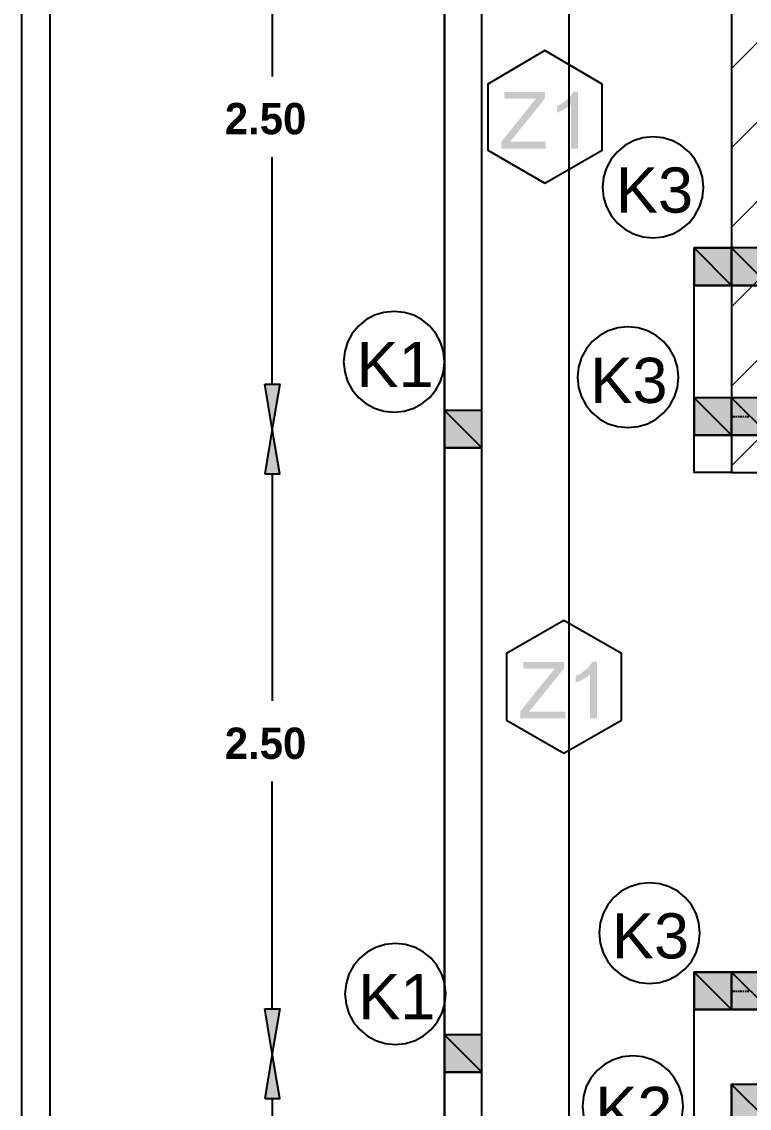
# Model space of a CAD drawing. Header units: metres. Extents: x 2.9 to 42.8, y 1.7 to 28.7.
# Drawn here: x 2.939 to 5.853, y 10.83 to 15.181 of the extents above; entities that cross this region are included whole.
import ezdxf

# ---------------------------------------------------------------- set-up
doc = ezdxf.new("R2010")
doc.units = ezdxf.units.M
for name, color, linetype in [('AMARILLO', 2, 'Continuous'), ('MAGENTA', 6, 'Continuous'), ('NEGRO', 7, 'Continuous'), ('RELLENO_MAGENTA', 6, 'Continuous'), ('RELLENO_NEGRO', 7, 'Continuous'), ('RELLENO_ROJO', 1, 'Continuous'), ('ROJO', 1, 'Continuous'), ('TEXTO', 7, 'Continuous')]:
    doc.layers.add(name, color=color, linetype=linetype)
doc.layers.add('RGB_000_184_184', color=7, linetype='Continuous', true_color=0x00b8b8)
doc.layers.add('RGB_147_149_152', color=7, linetype='Continuous', true_color=0x939598)
doc.styles.add('ArialMT', font='arial.ttf')
doc.styles.add('CityBlueprint', font='cityb___.ttf')

msp = doc.modelspace()

# ---------------------------------------------------------------- hatches: boundary and pattern name
at = {"layer": 'RELLENO_MAGENTA'}
h = msp.add_hatch(color=256, dxfattribs=at)
h.dxf.hatch_style = 1
h.paths.add_polyline_path([(5.782, 14.2752), (5.6321, 14.2752), (5.782, 14.1252), (5.782, 14.2752)])
h.paths.add_polyline_path([(5.6321, 14.2752), (5.782, 14.1252), (5.6321, 14.1252), (5.6321, 14.2752)])
h = msp.add_hatch(color=256, dxfattribs=at)
h.dxf.hatch_style = 1
h.paths.add_polyline_path([(5.932, 14.2752), (5.782, 14.2752), (5.932, 14.1252), (5.932, 14.2752)])
h.paths.add_polyline_path([(5.782, 14.2752), (5.932, 14.1252), (5.782, 14.1252), (5.782, 14.2752)])
h = msp.add_hatch(color=256, dxfattribs=at)
h.dxf.hatch_style = 1
h.paths.add_polyline_path([(5.782, 13.6754), (5.6321, 13.6754), (5.782, 13.5255), (5.782, 13.6754)])
h.paths.add_polyline_path([(5.6321, 13.6754), (5.782, 13.5255), (5.6321, 13.5255), (5.6321, 13.6754)])
h = msp.add_hatch(color=256, dxfattribs=at)
h.dxf.hatch_style = 1
h.paths.add_polyline_path([(5.932, 13.6754), (5.782, 13.6754), (5.932, 13.5255), (5.932, 13.6754)])
h.paths.add_polyline_path([(5.782, 13.6754), (5.932, 13.5255), (5.782, 13.5255), (5.782, 13.6754)])
h = msp.add_hatch(color=256, dxfattribs=at)
h.dxf.hatch_style = 1
h.paths.add_polyline_path([(4.7819, 13.6243), (4.632, 13.6243), (4.7819, 13.4743), (4.7819, 13.6243)])
h.paths.add_polyline_path([(4.632, 13.6243), (4.7819, 13.4743), (4.632, 13.4743), (4.632, 13.6243)])
h = msp.add_hatch(color=256, dxfattribs=at)
h.dxf.hatch_style = 1
h.paths.add_polyline_path([(5.782, 11.3753), (5.6321, 11.3753), (5.782, 11.2254), (5.782, 11.3753)])
h.paths.add_polyline_path([(5.6321, 11.3753), (5.782, 11.2254), (5.6321, 11.2254), (5.6321, 11.3753)])
h = msp.add_hatch(color=256, dxfattribs=at)
h.dxf.hatch_style = 1
h.paths.add_polyline_path([(5.932, 11.3753), (5.782, 11.3753), (5.932, 11.2254), (5.932, 11.3753)])
h.paths.add_polyline_path([(5.782, 11.3753), (5.932, 11.2254), (5.782, 11.2254), (5.782, 11.3753)])
h = msp.add_hatch(color=256, dxfattribs=at)
h.dxf.hatch_style = 1
h.paths.add_polyline_path([(4.7819, 11.1248), (4.632, 11.1248), (4.7819, 10.9749), (4.7819, 11.1248)])
h.paths.add_polyline_path([(4.632, 11.1248), (4.7819, 10.9749), (4.632, 10.9749), (4.632, 11.1248)])
h = msp.add_hatch(color=256, dxfattribs=at)
h.dxf.hatch_style = 1
h.paths.add_polyline_path([(5.932, 10.9255), (5.782, 10.9255), (5.932, 10.7756), (5.932, 10.9255)])
h.paths.add_polyline_path([(5.782, 10.9255), (5.932, 10.7756), (5.782, 10.7756), (5.782, 10.9255)])
at = {"layer": 'RELLENO_NEGRO'}
h = msp.add_hatch(color=256, dxfattribs=at)
h.dxf.hatch_style = 1
h.paths.add_polyline_path([(5.0377, 14.672), (4.8595, 14.672), (4.8595, 14.7002), (4.9759, 14.8449), (4.9759, 14.8467), (4.9777, 14.8484), (4.9795, 14.8502), (4.983, 14.8555), (4.9865, 14.859), (4.9883, 14.8608), (4.99, 14.8625), (4.9918, 14.8661), (4.9936, 14.8678), (4.9971, 14.8696), (4.9989, 14.8713), (4.9989, 14.8731), (4.8719, 14.8731), (4.8719, 14.8996), (5.0341, 14.8996), (5.0341, 14.8731), (4.9071, 14.7161), (4.893, 14.7002), (5.0377, 14.7002), (5.0377, 14.672)])
h = msp.add_hatch(color=256, dxfattribs=at)
h.dxf.hatch_style = 1
h.paths.add_polyline_path([(5.1664, 14.672), (5.1382, 14.672), (5.1382, 14.8502), (5.1364, 14.8484), (5.1329, 14.8467), (5.1312, 14.8449), (5.1294, 14.8431), (5.1276, 14.8414), (5.1241, 14.8396), (5.1223, 14.8378), (5.1206, 14.8361), (5.117, 14.8343), (5.1153, 14.8325), (5.1117, 14.8308), (5.11, 14.829), (5.1065, 14.8272), (5.1029, 14.8255), (5.1012, 14.8255), (5.0976, 14.8237), (5.0941, 14.822), (5.0906, 14.8202), (5.0888, 14.8184), (5.0853, 14.8184), (5.0818, 14.8167), (5.0818, 14.8431), (5.0853, 14.8449), (5.0888, 14.8467), (5.0923, 14.8484), (5.0941, 14.8502), (5.0976, 14.8519), (5.1012, 14.8537), (5.1029, 14.8555), (5.1065, 14.8572), (5.11, 14.859), (5.1117, 14.8608), (5.1153, 14.8625), (5.117, 14.8643), (5.1188, 14.8661), (5.1223, 14.8678), (5.1241, 14.8713), (5.1259, 14.8731), (5.1276, 14.8749), (5.1312, 14.8766), (5.1329, 14.8784), (5.1347, 14.8802), (5.1364, 14.8837), (5.1382, 14.8855), (5.14, 14.8872), (5.1417, 14.8908), (5.1435, 14.8925), (5.1435, 14.8943), (5.1453, 14.896), (5.147, 14.8996), (5.147, 14.9013), (5.1664, 14.9013), (5.1664, 14.672)])
h = msp.add_hatch(color=256, dxfattribs=at)
h.dxf.hatch_style = 1
h.paths.add_polyline_path([(5.1153, 12.3913), (4.9354, 12.3913), (4.9354, 12.4195), (5.0518, 12.5642), (5.0535, 12.5659), (5.0553, 12.5695), (5.0588, 12.573), (5.0606, 12.5748), (5.0624, 12.5765), (5.0641, 12.5801), (5.0659, 12.5818), (5.0677, 12.5836), (5.0712, 12.5853), (5.0729, 12.5889), (5.0747, 12.5906), (4.9477, 12.5906), (4.9477, 12.6171), (5.11, 12.6171), (5.11, 12.5906), (4.983, 12.4337), (4.9706, 12.4178), (5.1153, 12.4178), (5.1153, 12.3913)])
h = msp.add_hatch(color=256, dxfattribs=at)
h.dxf.hatch_style = 1
h.paths.add_polyline_path([(5.2423, 12.3913), (5.2141, 12.3913), (5.2141, 12.5677), (5.2123, 12.5659), (5.2105, 12.5642), (5.207, 12.5624), (5.2052, 12.5607), (5.2035, 12.5589), (5.2017, 12.5571), (5.1982, 12.5554), (5.1964, 12.5536), (5.1929, 12.5518), (5.1911, 12.5501), (5.1876, 12.5483), (5.1858, 12.5483), (5.1823, 12.5465), (5.1805, 12.5448), (5.177, 12.543), (5.1735, 12.5412), (5.1717, 12.5395), (5.1682, 12.5395), (5.1647, 12.5377), (5.1611, 12.536), (5.1576, 12.5342), (5.1576, 12.5624), (5.1611, 12.5642), (5.1647, 12.5642), (5.1682, 12.5659), (5.1717, 12.5677), (5.1735, 12.5695), (5.177, 12.5712), (5.1805, 12.573), (5.1823, 12.5748), (5.1858, 12.5765), (5.1876, 12.5783), (5.1911, 12.5818), (5.1929, 12.5836), (5.1964, 12.5853), (5.1982, 12.5871), (5.1999, 12.5889), (5.2017, 12.5906), (5.2052, 12.5924), (5.207, 12.5959), (5.2088, 12.5977), (5.2105, 12.5995), (5.2123, 12.6012), (5.2141, 12.603), (5.2158, 12.6065), (5.2176, 12.6083), (5.2193, 12.61), (5.2211, 12.6136), (5.2211, 12.6153), (5.2229, 12.6171), (5.2246, 12.6189), (5.2423, 12.6189), (5.2423, 12.3913)])
at = {"layer": 'RELLENO_ROJO'}
h = msp.add_hatch(color=256, dxfattribs=at)
h.dxf.hatch_style = 1
h.paths.add_polyline_path([(3.9123, 13.7301), (3.9723, 13.7301), (3.9423, 13.5502), (3.9123, 13.7301)])
h = msp.add_hatch(color=256, dxfattribs=at)
h.dxf.hatch_style = 1
h.paths.add_polyline_path([(3.9123, 13.3703), (3.9723, 13.3703), (3.9423, 13.5502), (3.9123, 13.3703)])
h = msp.add_hatch(color=256, dxfattribs=at)
h.dxf.hatch_style = 1
h.paths.add_polyline_path([(3.9123, 11.2289), (3.9723, 11.2289), (3.9423, 11.049), (3.9123, 11.2289)])
h = msp.add_hatch(color=256, dxfattribs=at)
h.dxf.hatch_style = 1
h.paths.add_polyline_path([(3.9123, 10.8691), (3.9723, 10.8691), (3.9423, 11.049), (3.9123, 10.8691)])

# ---------------------------------------------------------------- linework, layer by layer
at = {"layer": 'AMARILLO', "lineweight": -3}
for points in [[(4.632, 15.1747), (4.632, 15.18)], [(4.632, 15.1659), (4.632, 15.1712)], [(4.632, 15.1553), (4.632, 15.1624)], [(4.632, 15.1465), (4.632, 15.1518)], [(4.632, 15.1377), (4.632, 15.143)], [(4.632, 15.1271), (4.632, 15.1342)], [(4.632, 15.1183), (4.632, 15.1236)], [(4.632, 15.1095), (4.632, 15.1148)], [(4.632, 15.0989), (4.632, 15.1059)], [(4.632, 15.0901), (4.632, 15.0971)], [(4.632, 15.0812), (4.632, 15.0865)], [(4.632, 15.0707), (4.632, 15.0777)], [(4.632, 15.0618), (4.632, 15.0689)], [(4.632, 15.053), (4.632, 15.0583)], [(4.632, 15.0424), (4.632, 15.0495)], [(4.632, 15.0336), (4.632, 15.0407)], [(4.632, 15.0248), (4.632, 15.0301)], [(4.632, 15.0142), (4.632, 15.0213)], [(4.632, 15.0054), (4.632, 15.0125)], [(4.632, 14.9966), (4.632, 15.0019)], [(4.632, 14.9878), (4.632, 14.9931)], [(4.632, 14.9772), (4.632, 14.9842)], [(4.632, 14.9684), (4.632, 14.9737)], [(4.632, 14.9595), (4.632, 14.9648)], [(4.632, 14.949), (4.632, 14.956)], [(4.632, 14.9401), (4.632, 14.9454)], [(4.632, 14.9313), (4.632, 14.9366)], [(4.632, 14.9207), (4.632, 14.9278)], [(4.632, 14.9119), (4.632, 14.919)], [(4.632, 14.9031), (4.632, 14.9084)], [(4.632, 14.8925), (4.632, 14.8996)], [(4.632, 14.8837), (4.632, 14.8908)], [(4.632, 14.8749), (4.632, 14.8802)], [(4.632, 14.8643), (4.632, 14.8713)], [(4.632, 14.8555), (4.632, 14.8625)], [(4.632, 14.8467), (4.632, 14.8519)], [(4.632, 14.8361), (4.632, 14.8431)], [(4.632, 14.8273), (4.632, 14.8343)], [(4.632, 14.8184), (4.632, 14.8237)], [(4.632, 14.8096), (4.632, 14.8149)], [(4.632, 14.799), (4.632, 14.8061)], [(4.632, 14.7902), (4.632, 14.7955)], [(4.632, 14.7814), (4.632, 14.7867)], [(4.632, 14.7708), (4.632, 14.7779)], [(4.632, 14.762), (4.632, 14.7673)], [(4.632, 14.7532), (4.632, 14.7585)], [(4.632, 14.7426), (4.632, 14.7496)], [(4.632, 14.7338), (4.632, 14.7408)], [(4.632, 14.7249), (4.632, 14.7302)], [(4.632, 14.7144), (4.632, 14.7214)], [(4.632, 14.7055), (4.632, 14.7126)], [(4.632, 14.6967), (4.632, 14.702)], [(4.632, 14.6861), (4.632, 14.6932)], [(4.632, 14.6773), (4.632, 14.6844)], [(4.632, 14.6685), (4.632, 14.6738)], [(4.632, 14.6579), (4.632, 14.665)], [(4.632, 14.6491), (4.632, 14.6562)], [(4.632, 14.6403), (4.632, 14.6456)], [(4.632, 14.6315), (4.632, 14.6367)], [(4.632, 14.6209), (4.632, 14.6279)], [(4.632, 14.6121), (4.632, 14.6173)], [(4.632, 14.6032), (4.632, 14.6085)], [(4.632, 14.5927), (4.632, 14.5997)], [(4.632, 14.5838), (4.632, 14.5909)], [(4.632, 14.575), (4.632, 14.5803)], [(4.632, 14.5644), (4.632, 14.5715)], [(4.632, 14.5556), (4.632, 14.5627)], [(4.632, 14.5468), (4.632, 14.5521)], [(4.632, 14.5362), (4.632, 14.5433)], [(4.632, 14.5274), (4.632, 14.5344)], [(4.632, 14.5186), (4.632, 14.5239)], [(4.632, 14.508), (4.632, 14.515)], [(4.632, 14.4992), (4.632, 14.5062)], [(4.632, 14.4903), (4.632, 14.4956)], [(4.632, 14.4798), (4.632, 14.4868)], [(4.632, 14.4709), (4.632, 14.478)], [(4.632, 14.4621), (4.632, 14.4674)], [(4.632, 14.4533), (4.632, 14.4586)], [(4.632, 14.4427), (4.632, 14.4498)], [(4.632, 14.4339), (4.632, 14.4392)], [(4.632, 14.4251), (4.632, 14.4304)], [(4.632, 14.4145), (4.632, 14.4216)], [(4.632, 14.4057), (4.632, 14.4127)], [(4.632, 14.3969), (4.632, 14.4022)], [(4.632, 14.3863), (4.632, 14.3933)], [(4.632, 14.3775), (4.632, 14.3845)], [(4.632, 14.3686), (4.632, 14.3739)], [(4.632, 14.3581), (4.632, 14.3651)], [(4.632, 14.3492), (4.632, 14.3563)], [(4.632, 14.3404), (4.632, 14.3457)], [(4.632, 14.3298), (4.632, 14.3369)], [(4.632, 14.321), (4.632, 14.3281)], [(4.632, 14.3122), (4.632, 14.3175)], [(4.632, 14.3016), (4.632, 14.3087)], [(4.632, 14.2928), (4.632, 14.2998)], [(4.632, 14.284), (4.632, 14.2893)], [(4.632, 14.2752), (4.632, 14.2804)], [(4.632, 14.2646), (4.632, 14.2716)], [(4.632, 14.2558), (4.632, 14.261)], [(4.632, 14.2469), (4.632, 14.2522)], [(4.632, 14.2363), (4.632, 14.2434)], [(4.632, 14.2275), (4.632, 14.2346)], [(4.632, 14.2187), (4.632, 14.224)], [(4.632, 14.2081), (4.632, 14.2152)], [(4.632, 14.1993), (4.632, 14.2064)], [(4.632, 14.1905), (4.632, 14.1958)], [(4.632, 14.1799), (4.632, 14.187)], [(4.632, 14.1711), (4.632, 14.1781)], [(4.632, 14.1623), (4.632, 14.1676)], [(4.632, 14.1517), (4.632, 14.1587)], [(4.632, 14.1429), (4.632, 14.1499)], [(4.632, 14.134), (4.632, 14.1393)], [(4.632, 14.1252), (4.632, 14.1305)], [(4.632, 14.1146), (4.632, 14.1217)], [(4.632, 14.1058), (4.632, 14.1111)], [(4.632, 14.097), (4.632, 14.1023)], [(4.632, 14.0864), (4.632, 14.0935)], [(4.632, 14.0776), (4.632, 14.0829)], [(4.632, 14.0688), (4.632, 14.0741)], [(4.632, 14.0582), (4.632, 14.0653)], [(4.632, 14.0494), (4.632, 14.0564)], [(4.632, 14.0406), (4.632, 14.0458)], [(4.632, 14.03), (4.632, 14.037)], [(4.632, 14.0212), (4.632, 14.0282)], [(4.632, 14.0123), (4.632, 14.0176)], [(4.632, 14.0017), (4.632, 14.0088)], [(4.632, 13.9929), (4.632, 14)], [(4.632, 13.9841), (4.632, 13.9894)], [(4.632, 13.9735), (4.632, 13.9806)], [(4.632, 13.9647), (4.632, 13.9718)], [(4.632, 13.9559), (4.632, 13.9612)], [(4.632, 13.9471), (4.632, 13.9524)], [(4.632, 13.9365), (4.632, 13.9435)], [(4.632, 13.9277), (4.632, 13.933)], [(4.632, 13.9188), (4.632, 13.9241)], [(4.632, 13.9083), (4.632, 13.9153)], [(4.632, 13.8994), (4.632, 13.9047)], [(4.632, 13.8906), (4.632, 13.8959)], [(4.632, 13.88), (4.632, 13.8871)], [(4.632, 13.8712), (4.632, 13.8783)], [(4.632, 13.8624), (4.632, 13.8677)], [(4.632, 13.8518), (4.632, 13.8589)], [(4.632, 13.843), (4.632, 13.8501)], [(4.632, 13.8342), (4.632, 13.8395)], [(4.632, 13.8236), (4.632, 13.8307)], [(4.632, 13.8148), (4.632, 13.8218)], [(4.632, 13.806), (4.632, 13.8112)], [(4.632, 13.7954), (4.632, 13.8024)], [(4.632, 13.7866), (4.632, 13.7936)], [(4.632, 13.7777), (4.632, 13.783)], [(4.632, 13.7689), (4.632, 13.7742)], [(4.632, 13.7583), (4.632, 13.7654)], [(4.632, 13.7495), (4.632, 13.7548)], [(4.632, 13.7407), (4.632, 13.746)], [(4.632, 13.7301), (4.632, 13.7372)], [(4.632, 13.7213), (4.632, 13.7266)], [(4.632, 13.7125), (4.632, 13.7178)], [(4.632, 13.7019), (4.632, 13.7089)], [(4.632, 13.6931), (4.632, 13.7001)], [(4.632, 13.6842), (4.632, 13.6895)], [(4.632, 13.6737), (4.632, 13.6807)], [(4.632, 13.6648), (4.632, 13.6719)], [(4.632, 13.656), (4.632, 13.6613)], [(4.632, 13.6454), (4.632, 13.6525)], [(4.632, 13.6366), (4.632, 13.6437)], [(4.632, 13.6278), (4.632, 13.6331)], [(4.632, 13.6172), (4.632, 13.6243)], [(4.632, 13.6084), (4.632, 13.6155)], [(4.632, 13.5996), (4.632, 13.6049)], [(4.632, 13.5908), (4.632, 13.5961)], [(4.632, 13.5802), (4.632, 13.5872)], [(4.632, 13.5714), (4.632, 13.5767)], [(5.782, 13.5996), (5.7856, 13.5996)], [(5.7873, 13.5996), (5.7944, 13.5996)], [(5.7979, 13.5996), (5.8032, 13.5996)], [(5.8067, 13.5996), (5.8138, 13.5996)], [(5.8155, 13.5996), (5.8226, 13.5996)], [(5.8261, 13.5996), (5.8314, 13.5996)], [(5.8349, 13.5996), (5.842, 13.5996)], [(5.8438, 13.5996), (5.8508, 13.5996)], [(4.632, 13.5625), (4.632, 13.5678)], [(4.632, 13.552), (4.632, 13.559)], [(4.632, 13.5431), (4.632, 13.5502)], [(4.632, 13.5343), (4.632, 13.5396)], [(4.632, 13.5237), (4.632, 13.5308)], [(4.632, 13.5149), (4.632, 13.522)], [(4.632, 13.5061), (4.632, 13.5114)], [(4.632, 13.4955), (4.632, 13.5026)], [(4.632, 13.4867), (4.632, 13.4937)], [(4.632, 13.4779), (4.632, 13.4832)], [(4.632, 13.4673), (4.632, 13.4743)], [(4.632, 13.4585), (4.632, 13.4655)], [(4.632, 13.4497), (4.632, 13.4549)], [(4.632, 13.4391), (4.632, 13.4461)], [(4.632, 13.4303), (4.632, 13.4373)], [(4.632, 13.4214), (4.632, 13.4267)], [(4.632, 13.4126), (4.632, 13.4179)], [(4.632, 13.402), (4.632, 13.4091)], [(4.632, 13.3932), (4.632, 13.3985)], [(4.632, 13.3844), (4.632, 13.3897)], [(4.632, 13.3756), (4.632, 13.3809)], [(5.782, 11.2995), (5.7856, 11.2995)], [(5.7873, 11.2995), (5.7944, 11.2995)], [(5.7979, 11.2995), (5.8032, 11.2995)], [(5.8067, 11.2995), (5.8138, 11.2995)], [(5.8155, 11.2995), (5.8226, 11.2995)], [(5.8261, 11.2995), (5.8314, 11.2995)], [(5.8349, 11.2995), (5.842, 11.2995)], [(5.8438, 11.2995), (5.8508, 11.2995)]]:
    msp.add_lwpolyline(points, dxfattribs=at)
at = {"layer": 'MAGENTA', "lineweight": -3}
for points in [[(5.782, 14.2752), (5.6321, 14.2752), (5.782, 14.1252)], [(5.6321, 14.2752), (5.782, 14.1252), (5.6321, 14.1252)], [(5.6321, 14.2752), (5.6321, 14.1252), (5.782, 14.1252), (5.782, 14.2752)], [(5.932, 14.2752), (5.782, 14.2752), (5.932, 14.1252)], [(5.782, 14.2752), (5.932, 14.1252), (5.782, 14.1252)], [(5.782, 14.2752), (5.782, 14.1252), (5.932, 14.1252), (5.932, 14.2752)], [(5.782, 13.6754), (5.6321, 13.6754), (5.782, 13.5255)], [(5.6321, 13.6754), (5.782, 13.5255), (5.6321, 13.5255)], [(5.6321, 13.6754), (5.6321, 13.5255), (5.782, 13.5255), (5.782, 13.6754)], [(5.932, 13.6754), (5.782, 13.6754), (5.932, 13.5255)], [(5.782, 13.6754), (5.932, 13.5255), (5.782, 13.5255)], [(5.782, 13.6754), (5.782, 13.5255), (5.932, 13.5255), (5.932, 13.6754)], [(4.7819, 13.6243), (4.632, 13.6243), (4.7819, 13.4743)], [(4.632, 13.6243), (4.7819, 13.4743), (4.632, 13.4743)], [(4.632, 13.6243), (4.632, 13.4743), (4.7819, 13.4743), (4.7819, 13.6243)], [(5.782, 11.3753), (5.6321, 11.3753), (5.782, 11.2254)], [(5.6321, 11.3753), (5.782, 11.2254), (5.6321, 11.2254)], [(5.6321, 11.3753), (5.6321, 11.2254), (5.782, 11.2254), (5.782, 11.3753)], [(5.932, 11.3753), (5.782, 11.3753), (5.932, 11.2254)], [(5.782, 11.3753), (5.932, 11.2254), (5.782, 11.2254)], [(5.782, 11.3753), (5.782, 11.2254), (5.932, 11.2254), (5.932, 11.3753)], [(4.7819, 11.1248), (4.632, 11.1248), (4.7819, 10.9749)], [(4.632, 11.1248), (4.7819, 10.9749), (4.632, 10.9749)], [(4.632, 11.1248), (4.632, 10.9749), (4.7819, 10.9749), (4.7819, 11.1248)], [(5.932, 10.9255), (5.782, 10.9255), (5.932, 10.7756)], [(5.782, 10.9255), (5.932, 10.7756), (5.782, 10.7756)], [(5.782, 10.9255), (5.782, 10.7756), (5.932, 10.7756), (5.932, 10.9255)]]:
    msp.add_lwpolyline(points, close=True, dxfattribs=at)
at = {"layer": 'NEGRO', "lineweight": -3}
for points in [[(4.7819, 25.975), (12.4813, 25.975), (12.4813, 21.8246), (12.6312, 21.8246), (12.6312, 26.125), (4.632, 26.125), (4.632, 6.1242), (4.7819, 6.1242)], [(4.632, 6.1242), (4.632, 26.125), (12.6312, 26.125), (12.6312, 6.1242)], [(5.782, 13.3756), (5.932, 13.3756), (5.932, 16.1749), (6.5317, 16.1749), (6.5317, 16.3248), (5.932, 16.3248), (5.932, 21.8246), (5.782, 21.8246)], [(5.0341, 15.0654), (4.8048, 14.9313), (4.8048, 14.6667), (5.0341, 14.5344), (5.2634, 14.6667), (5.2634, 14.9313)], [(5.782, 14.2752), (5.782, 13.3756), (5.6321, 13.3756), (5.6321, 14.2752)], [(5.11, 12.7829), (4.8807, 12.6506), (4.8807, 12.3843), (5.11, 12.252), (5.3411, 12.3843), (5.3411, 12.6506)], [(5.932, 11.3753), (5.932, 10.474), (5.6321, 10.474), (5.6321, 11.3753)]]:
    msp.add_lwpolyline(points, close=True, dxfattribs=at)
for points in [[(4.632, 6.1242), (4.632, 26.125), (12.6312, 26.125), (12.6312, 21.8246)], [(5.1312, 6.1242), (5.1312, 25.6258), (12.132, 25.6258), (12.132, 21.8246)], [(5.782, 21.7505), (5.782, 13.3756), (7.2813, 13.3756), (7.2813, 11.2254), (12.6312, 11.2254)]]:
    msp.add_lwpolyline(points, dxfattribs=at)
at = {"layer": 'RGB_000_184_184', "lineweight": -3}
msp.add_lwpolyline([(3.0515, 2.5682), (3.0515, 2.6388), (2.9386, 2.6388), (2.9386, 27.7125), (3.0515, 27.7125), (3.0515, 2.6388)], dxfattribs=at)
at = {"layer": 'RGB_147_149_152', "lineweight": 15}
for points in [[(5.782, 14.9931), (11.8128, 21.0256)], [(5.782, 14.6756), (12.132, 21.0256)], [(5.782, 14.3581), (12.4495, 21.0256)], [(5.782, 14.0388), (12.6189, 20.8774)], [(5.782, 13.7213), (12.6206, 20.5599)], [(5.782, 13.402), (12.6206, 20.2424)]]:
    msp.add_lwpolyline(points, dxfattribs=at)
at = {"layer": 'ROJO', "lineweight": -3}
for points in [[(3.9423, 15.8697), (3.9423, 14.9613)], [(3.9423, 13.7301), (3.9423, 14.6385)], [(3.9423, 13.3703), (3.9423, 12.4619)], [(3.9423, 11.2289), (3.9423, 12.1391)], [(5.5839, 10.7975), (5.588, 10.8382), (5.5839, 10.8789), (5.5721, 10.9168), (5.5535, 10.9511), (5.5288, 10.981), (5.499, 11.0057), (5.4646, 11.0243), (5.4267, 11.0361), (5.386, 11.0402), (5.3453, 11.0361), (5.3074, 11.0243), (5.2731, 11.0057), (5.2432, 10.981), (5.2186, 10.9511), (5.1999, 10.9168), (5.1882, 10.8789), (5.1841, 10.8382), (5.1882, 10.7975)], [(3.9423, 10.8691), (3.9423, 9.9607)]]:
    msp.add_lwpolyline(points, dxfattribs=at)
for points in [[(5.6691, 14.5177), (5.665, 14.5584), (5.6533, 14.5963), (5.6346, 14.6306), (5.61, 14.6605), (5.5801, 14.6852), (5.5458, 14.7038), (5.5079, 14.7155), (5.4672, 14.7197), (5.4265, 14.7155), (5.3886, 14.7038), (5.3543, 14.6852), (5.3244, 14.6605), (5.2997, 14.6306), (5.2811, 14.5963), (5.2693, 14.5584), (5.2652, 14.5177), (5.2693, 14.477), (5.2811, 14.4391), (5.2997, 14.4048), (5.3244, 14.3749), (5.3543, 14.3502), (5.3886, 14.3316), (5.4265, 14.3198), (5.4672, 14.3157), (5.5079, 14.3198), (5.5458, 14.3316), (5.5801, 14.3502), (5.61, 14.3749), (5.6346, 14.4048), (5.6533, 14.4391), (5.665, 14.477)], [(4.632, 13.8192), (4.6279, 13.8599), (4.6161, 13.8978), (4.5975, 13.9321), (4.5728, 13.962), (4.5429, 13.9867), (4.5086, 14.0053), (4.4707, 14.017), (4.43, 14.0212), (4.3893, 14.017), (4.3514, 14.0053), (4.3171, 13.9867), (4.2872, 13.962), (4.2625, 13.9321), (4.2439, 13.8978), (4.2321, 13.8599), (4.228, 13.8192), (4.2321, 13.7785), (4.2439, 13.7406), (4.2625, 13.7063), (4.2872, 13.6764), (4.3171, 13.6517), (4.3514, 13.6331), (4.3893, 13.6213), (4.43, 13.6172), (4.4707, 13.6213), (4.5086, 13.6331), (4.5429, 13.6517), (4.5728, 13.6764), (4.5975, 13.7063), (4.6161, 13.7406), (4.6279, 13.7785)], [(5.5686, 13.7575), (5.5645, 13.7982), (5.5527, 13.8361), (5.5341, 13.8704), (5.5094, 13.9003), (5.4796, 13.9249), (5.4452, 13.9435), (5.4073, 13.9553), (5.3666, 13.9594), (5.3259, 13.9553), (5.288, 13.9435), (5.2537, 13.9249), (5.2238, 13.9003), (5.1992, 13.8704), (5.1805, 13.8361), (5.1688, 13.7982), (5.1647, 13.7575), (5.1688, 13.7167), (5.1805, 13.6788), (5.1992, 13.6445), (5.2238, 13.6146), (5.2537, 13.59), (5.288, 13.5714), (5.3259, 13.5596), (5.3666, 13.5555), (5.4073, 13.5596), (5.4452, 13.5714), (5.4796, 13.59), (5.5094, 13.6146), (5.5341, 13.6445), (5.5527, 13.6788), (5.5645, 13.7167)], [(3.9123, 13.7301), (3.9723, 13.7301), (3.9423, 13.5502)], [(3.9123, 13.3703), (3.9723, 13.3703), (3.9423, 13.5502)], [(5.655, 11.5314), (5.6509, 11.5721), (5.6392, 11.61), (5.6205, 11.6443), (5.5959, 11.6742), (5.566, 11.6989), (5.5317, 11.7175), (5.4938, 11.7293), (5.4531, 11.7334), (5.4124, 11.7293), (5.3744, 11.7175), (5.3401, 11.6989), (5.3103, 11.6742), (5.2856, 11.6443), (5.267, 11.61), (5.2552, 11.5721), (5.2511, 11.5314), (5.2552, 11.4907), (5.267, 11.4528), (5.2856, 11.4185), (5.3103, 11.3886), (5.3401, 11.364), (5.3744, 11.3453), (5.4124, 11.3336), (5.4531, 11.3295), (5.4938, 11.3336), (5.5317, 11.3453), (5.566, 11.364), (5.5959, 11.3886), (5.6205, 11.4185), (5.6392, 11.4528), (5.6509, 11.4907)], [(4.6373, 11.288), (4.6332, 11.3287), (4.6214, 11.3666), (4.6028, 11.4009), (4.5781, 11.4308), (4.5482, 11.4555), (4.5139, 11.4741), (4.476, 11.4859), (4.4353, 11.49), (4.3946, 11.4859), (4.3567, 11.4741), (4.3224, 11.4555), (4.2925, 11.4308), (4.2678, 11.4009), (4.2492, 11.3666), (4.2374, 11.3287), (4.2333, 11.288), (4.2374, 11.2473), (4.2492, 11.2094), (4.2678, 11.1751), (4.2925, 11.1452), (4.3224, 11.1205), (4.3567, 11.1019), (4.3946, 11.0901), (4.4353, 11.086), (4.476, 11.0901), (4.5139, 11.1019), (4.5482, 11.1205), (4.5781, 11.1452), (4.6028, 11.1751), (4.6214, 11.2094), (4.6332, 11.2473)], [(3.9123, 11.2289), (3.9723, 11.2289), (3.9423, 11.049)], [(3.9123, 10.8691), (3.9723, 10.8691), (3.9423, 11.049)]]:
    msp.add_lwpolyline(points, close=True, dxfattribs=at)

# ---------------------------------------------------------------- texts
at = {"layer": 'TEXTO', "color": 2, "true_color": 0xffff00, "style": 'CityBlueprint'}
for p in [(3.7518, 14.7302), (3.7518, 12.229)]:
    msp.add_text('2.50', height=0.1255, dxfattribs=at).set_placement(p)
at = {"layer": 'TEXTO', "color": 1, "true_color": 0xff0000, "style": 'ArialMT'}
for s, p in [('K3', (5.3181, 14.4163)), ('K1', (4.2792, 13.7178)), ('K3', (5.2158, 13.6543)), ('K3', (5.3023, 11.43)), ('K1', (4.2862, 11.1866)), ('K2', (5.2352, 10.735))]:
    msp.add_text(s, height=0.1811, dxfattribs=at).set_placement(p)

doc.saveas('drawing.dxf')
